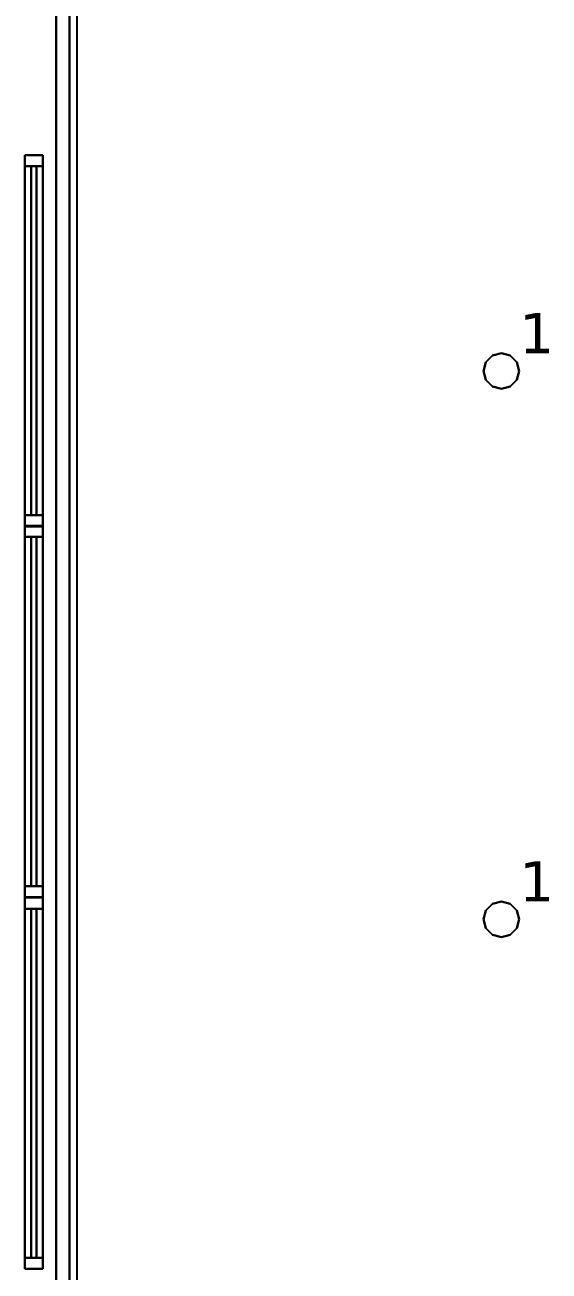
# Model space of a CAD drawing. Header units: inches. Extents: x -0.1 to 35.4, y -0.1 to 18.
# Drawn here: x -0.14 to 2.21, y 5.16 to 10.76 of the extents above; entities that cross this region are included whole.
import ezdxf

# ---------------------------------------------------------------- set-up
doc = ezdxf.new("R2010")
doc.units = ezdxf.units.IN
doc.header["$MEASUREMENT"] = 0
for name, color, linetype, true_color in [('DLX_APERT', 252, 'Continuous', 0x969696), ('DLX_CALC', 3, 'Continuous', 0x00ff00), ('DLX_CONT', 252, 'Continuous', 0x969696), ('DLX_GIRD', 252, 'Continuous', 0x969696), ('DLX_LUM', 40, 'Continuous', 0xffd400), ('DLX_LUMKEY_IDX', 252, 'Continuous', 0x969696)]:
    doc.layers.add(name, color=color, linetype=linetype, true_color=true_color)
doc.styles.add('TableTextStyle', font='')
doc.styles.get('TableTextStyle').set_extended_font_data('VERDANA.TTF')

msp = doc.modelspace()

# ---------------------------------------------------------------- linework, layer by layer
at = {"layer": 'DLX_APERT'}
for points in [[(-0.06, 10.1703, 0), (-0.14, 10.1703, 0)], [(-0.14, 10.1703, 0), (-0.14, 8.5017, 0)], [(-0.06, 10.1703, 0), (-0.14, 10.1703, 0)], [(-0.14, 10.1703, 0), (-0.14, 10.1703, 0)], [(-0.14, 10.1703, 0), (-0.06, 10.1703, 0)], [(-0.14, 8.5017, 0), (-0.14, 10.1703, 0)], [(-0.14, 10.1703, 0), (-0.06, 10.1703, 0)], [(-0.14, 8.5017, 0), (-0.14, 10.1703, 0)], [(-0.14, 10.1703, 0), (-0.14, 10.1703, 0)], [(-0.14, 10.1703, 0), (-0.14, 8.5017, 0)], [(-0.06, 8.5017, 0), (-0.06, 10.1703, 0)], [(-0.06, 10.1703, 0), (-0.06, 10.1703, 0)], [(-0.06, 10.1703, 0), (-0.06, 8.5017, 0)], [(-0.06, 8.5017, 0), (-0.06, 10.1703, 0)], [(-0.06, 10.1703, 0), (-0.06, 10.1703, 0)], [(-0.06, 10.1703, 0), (-0.06, 8.5017, 0)], [(-0.14, 8.5517, 0), (-0.14, 10.1203, 0)], [(-0.14, 10.1203, 0), (-0.14, 10.1203, 0)], [(-0.14, 10.1203, 0), (-0.14, 8.5517, 0)], [(-0.14, 8.5517, 0), (-0.14, 10.1203, 0)], [(-0.14, 10.1203, 0), (-0.1125, 10.1203, 0)], [(-0.1125, 10.1203, 0), (-0.14, 10.1203, 0)], [(-0.14, 10.1203, 0), (-0.14, 10.1203, 0)], [(-0.14, 10.1203, 0), (-0.1125, 10.1203, 0)], [(-0.1125, 10.1203, 0), (-0.14, 10.1203, 0)], [(-0.14, 10.1203, 0), (-0.14, 8.5517, 0)], [(-0.1125, 10.1203, 0), (-0.1125, 8.5517, 0)], [(-0.1125, 8.5517, 0), (-0.1125, 10.1203, 0)], [(-0.1125, 10.1203, 0), (-0.0875, 10.1203, 0)], [(-0.1125, 10.1203, 0), (-0.1125, 10.1203, 0)], [(-0.1125, 10.1203, 0), (-0.1125, 10.1203, 0)], [(-0.1125, 10.1203, 0), (-0.0875, 10.1203, 0)], [(-0.0875, 10.1203, 0), (-0.1125, 10.1203, 0)], [(-0.1125, 8.5517, 0), (-0.1125, 10.1203, 0)], [(-0.1125, 10.1203, 0), (-0.1125, 8.5517, 0)], [(-0.0875, 10.1203, 0), (-0.1125, 10.1203, 0)], [(-0.0875, 10.1203, 0), (-0.1125, 10.1203, 0)], [(-0.1125, 10.1203, 0), (-0.1125, 8.5517, 0)], [(-0.1125, 8.5517, 0), (-0.1125, 10.1203, 0)], [(-0.1125, 10.1203, 0), (-0.1125, 10.1203, 0)], [(-0.1125, 10.1203, 0), (-0.1125, 8.5517, 0)], [(-0.0875, 10.1203, 0), (-0.1125, 10.1203, 0)], [(-0.1125, 10.1203, 0), (-0.1125, 10.1203, 0)], [(-0.1125, 10.1203, 0), (-0.0875, 10.1203, 0)], [(-0.1125, 8.5517, 0), (-0.1125, 10.1203, 0)], [(-0.1125, 10.1203, 0), (-0.0875, 10.1203, 0)], [(-0.0875, 8.5517, 0), (-0.0875, 10.1203, 0)], [(-0.0875, 10.1203, 0), (-0.06, 10.1203, 0)], [(-0.0875, 10.1203, 0), (-0.0875, 10.1203, 0)], [(-0.0875, 10.1203, 0), (-0.06, 10.1203, 0)], [(-0.06, 10.1203, 0), (-0.0875, 10.1203, 0)], [(-0.0875, 10.1203, 0), (-0.0875, 8.5517, 0)], [(-0.06, 10.1203, 0), (-0.0875, 10.1203, 0)], [(-0.0875, 10.1203, 0), (-0.0875, 8.5517, 0)], [(-0.0875, 10.1203, 0), (-0.0875, 10.1203, 0)], [(-0.0875, 8.5517, 0), (-0.0875, 10.1203, 0)], [(-0.0875, 8.5517, 0), (-0.0875, 10.1203, 0)], [(-0.0875, 10.1203, 0), (-0.0875, 10.1203, 0)], [(-0.0875, 10.1203, 0), (-0.0875, 8.5517, 0)], [(-0.0875, 8.5517, 0), (-0.0875, 10.1203, 0)], [(-0.0875, 10.1203, 0), (-0.0875, 10.1203, 0)], [(-0.0875, 10.1203, 0), (-0.0875, 8.5517, 0)], [(-0.06, 8.5517, 0), (-0.06, 10.1203, 0)], [(-0.06, 10.1203, 0), (-0.06, 10.1203, 0)], [(-0.06, 10.1203, 0), (-0.06, 8.5517, 0)], [(-0.06, 10.1203, 0), (-0.06, 8.5517, 0)], [(-0.06, 10.1203, 0), (-0.06, 10.1203, 0)], [(-0.06, 8.5517, 0), (-0.06, 10.1203, 0)], [(-0.14, 8.5517, 0), (-0.14, 8.5517, 0)], [(-0.1125, 8.5517, 0), (-0.14, 8.5517, 0)], [(-0.14, 8.5517, 0), (-0.1125, 8.5517, 0)], [(-0.1125, 8.5517, 0), (-0.14, 8.5517, 0)], [(-0.14, 8.5517, 0), (-0.14, 8.5517, 0)], [(-0.14, 8.5517, 0), (-0.1125, 8.5517, 0)], [(-0.0875, 8.5517, 0), (-0.1125, 8.5517, 0)], [(-0.1125, 8.5517, 0), (-0.0875, 8.5517, 0)], [(-0.1125, 8.5517, 0), (-0.1125, 8.5517, 0)], [(-0.1125, 8.5517, 0), (-0.1125, 8.5517, 0)], [(-0.1125, 8.5517, 0), (-0.0875, 8.5517, 0)], [(-0.0875, 8.5517, 0), (-0.1125, 8.5517, 0)], [(-0.1125, 8.5517, 0), (-0.0875, 8.5517, 0)], [(-0.1125, 8.5517, 0), (-0.1125, 8.5517, 0)], [(-0.0875, 8.5517, 0), (-0.1125, 8.5517, 0)], [(-0.1125, 8.5517, 0), (-0.1125, 8.5517, 0)], [(-0.1125, 8.5517, 0), (-0.0875, 8.5517, 0)], [(-0.0875, 8.5517, 0), (-0.1125, 8.5517, 0)], [(-0.06, 8.5517, 0), (-0.0875, 8.5517, 0)], [(-0.0875, 8.5517, 0), (-0.0875, 8.5517, 0)], [(-0.0875, 8.5517, 0), (-0.06, 8.5517, 0)], [(-0.06, 8.5517, 0), (-0.0875, 8.5517, 0)], [(-0.0875, 8.5517, 0), (-0.06, 8.5517, 0)], [(-0.0875, 8.5517, 0), (-0.0875, 8.5517, 0)], [(-0.0875, 8.5517, 0), (-0.0875, 8.5517, 0)], [(-0.0875, 8.5517, 0), (-0.0875, 8.5517, 0)], [(-0.06, 8.5517, 0), (-0.06, 8.5517, 0)], [(-0.06, 8.5517, 0), (-0.06, 8.5517, 0)], [(-0.06, 8.5043, 0), (-0.14, 8.5043, 0)], [(-0.14, 8.5043, 0), (-0.14, 6.8357, 0)], [(-0.06, 8.5043, 0), (-0.14, 8.5043, 0)], [(-0.14, 8.5043, 0), (-0.14, 8.5043, 0)], [(-0.14, 8.5043, 0), (-0.06, 8.5043, 0)], [(-0.14, 6.8357, 0), (-0.14, 8.5043, 0)], [(-0.14, 8.5043, 0), (-0.06, 8.5043, 0)], [(-0.14, 6.8357, 0), (-0.14, 8.5043, 0)], [(-0.14, 8.5043, 0), (-0.14, 8.5043, 0)], [(-0.14, 8.5043, 0), (-0.14, 6.8357, 0)], [(-0.14, 8.5017, 0), (-0.06, 8.5017, 0)], [(-0.06, 8.5017, 0), (-0.14, 8.5017, 0)], [(-0.06, 8.5017, 0), (-0.14, 8.5017, 0)], [(-0.14, 8.5017, 0), (-0.14, 8.5017, 0)], [(-0.14, 8.5017, 0), (-0.06, 8.5017, 0)], [(-0.14, 8.5017, 0), (-0.14, 8.5017, 0)], [(-0.14, 6.8857, 0), (-0.14, 8.4543, 0)], [(-0.14, 8.4543, 0), (-0.14, 8.4543, 0)], [(-0.14, 8.4543, 0), (-0.14, 6.8857, 0)], [(-0.14, 6.8857, 0), (-0.14, 8.4543, 0)], [(-0.14, 8.4543, 0), (-0.1125, 8.4543, 0)], [(-0.1125, 8.4543, 0), (-0.14, 8.4543, 0)], [(-0.14, 8.4543, 0), (-0.14, 8.4543, 0)], [(-0.14, 8.4543, 0), (-0.1125, 8.4543, 0)], [(-0.1125, 8.4543, 0), (-0.14, 8.4543, 0)], [(-0.14, 8.4543, 0), (-0.14, 6.8857, 0)], [(-0.1125, 8.4543, 0), (-0.1125, 6.8857, 0)], [(-0.1125, 6.8857, 0), (-0.1125, 8.4543, 0)], [(-0.1125, 8.4543, 0), (-0.0875, 8.4543, 0)], [(-0.1125, 8.4543, 0), (-0.1125, 8.4543, 0)], [(-0.1125, 8.4543, 0), (-0.1125, 8.4543, 0)], [(-0.1125, 8.4543, 0), (-0.0875, 8.4543, 0)], [(-0.0875, 8.4543, 0), (-0.1125, 8.4543, 0)], [(-0.1125, 6.8857, 0), (-0.1125, 8.4543, 0)], [(-0.1125, 8.4543, 0), (-0.1125, 6.8857, 0)], [(-0.0875, 8.4543, 0), (-0.1125, 8.4543, 0)], [(-0.0875, 8.4543, 0), (-0.1125, 8.4543, 0)], [(-0.1125, 8.4543, 0), (-0.1125, 6.8857, 0)], [(-0.1125, 6.8857, 0), (-0.1125, 8.4543, 0)], [(-0.1125, 8.4543, 0), (-0.1125, 8.4543, 0)], [(-0.1125, 8.4543, 0), (-0.1125, 6.8857, 0)], [(-0.0875, 8.4543, 0), (-0.1125, 8.4543, 0)], [(-0.1125, 8.4543, 0), (-0.1125, 8.4543, 0)], [(-0.1125, 8.4543, 0), (-0.0875, 8.4543, 0)], [(-0.1125, 6.8857, 0), (-0.1125, 8.4543, 0)], [(-0.1125, 8.4543, 0), (-0.0875, 8.4543, 0)], [(-0.0875, 6.8857, 0), (-0.0875, 8.4543, 0)], [(-0.0875, 8.4543, 0), (-0.06, 8.4543, 0)], [(-0.0875, 8.4543, 0), (-0.0875, 8.4543, 0)], [(-0.0875, 8.4543, 0), (-0.06, 8.4543, 0)], [(-0.06, 8.4543, 0), (-0.0875, 8.4543, 0)], [(-0.0875, 8.4543, 0), (-0.0875, 6.8857, 0)], [(-0.06, 8.4543, 0), (-0.0875, 8.4543, 0)], [(-0.0875, 8.4543, 0), (-0.0875, 6.8857, 0)], [(-0.0875, 8.4543, 0), (-0.0875, 8.4543, 0)], [(-0.0875, 6.8857, 0), (-0.0875, 8.4543, 0)], [(-0.0875, 6.8857, 0), (-0.0875, 8.4543, 0)], [(-0.0875, 8.4543, 0), (-0.0875, 8.4543, 0)], [(-0.0875, 8.4543, 0), (-0.0875, 6.8857, 0)], [(-0.0875, 6.8857, 0), (-0.0875, 8.4543, 0)], [(-0.0875, 8.4543, 0), (-0.0875, 8.4543, 0)], [(-0.0875, 8.4543, 0), (-0.0875, 6.8857, 0)], [(-0.06, 6.8357, 0), (-0.06, 8.5043, 0)], [(-0.06, 8.5043, 0), (-0.06, 8.5043, 0)], [(-0.06, 8.5043, 0), (-0.06, 6.8357, 0)], [(-0.06, 6.8357, 0), (-0.06, 8.5043, 0)], [(-0.06, 8.5043, 0), (-0.06, 8.5043, 0)], [(-0.06, 8.5043, 0), (-0.06, 6.8357, 0)], [(-0.06, 8.5017, 0), (-0.06, 8.5017, 0)], [(-0.06, 8.5017, 0), (-0.06, 8.5017, 0)], [(-0.06, 6.8857, 0), (-0.06, 8.4543, 0)], [(-0.06, 8.4543, 0), (-0.06, 8.4543, 0)], [(-0.06, 8.4543, 0), (-0.06, 6.8857, 0)], [(-0.06, 8.4543, 0), (-0.06, 6.8857, 0)], [(-0.06, 8.4543, 0), (-0.06, 8.4543, 0)], [(-0.06, 6.8857, 0), (-0.06, 8.4543, 0)], [(-0.14, 6.8857, 0), (-0.14, 6.8857, 0)], [(-0.1125, 6.8857, 0), (-0.14, 6.8857, 0)], [(-0.14, 6.8857, 0), (-0.1125, 6.8857, 0)], [(-0.1125, 6.8857, 0), (-0.14, 6.8857, 0)], [(-0.14, 6.8857, 0), (-0.14, 6.8857, 0)], [(-0.14, 6.8857, 0), (-0.1125, 6.8857, 0)], [(-0.14, 6.8357, 0), (-0.06, 6.8357, 0)], [(-0.06, 6.8357, 0), (-0.14, 6.8357, 0)], [(-0.06, 6.8357, 0), (-0.14, 6.8357, 0)], [(-0.14, 6.8357, 0), (-0.14, 6.8357, 0)], [(-0.14, 6.8357, 0), (-0.06, 6.8357, 0)], [(-0.14, 6.8357, 0), (-0.14, 6.8357, 0)], [(-0.06, 6.8343, 0), (-0.14, 6.8343, 0)], [(-0.14, 6.8343, 0), (-0.14, 5.1657, 0)], [(-0.06, 6.8343, 0), (-0.14, 6.8343, 0)], [(-0.14, 6.8343, 0), (-0.14, 6.8343, 0)], [(-0.14, 6.8343, 0), (-0.06, 6.8343, 0)], [(-0.14, 5.1657, 0), (-0.14, 6.8343, 0)], [(-0.14, 6.8343, 0), (-0.06, 6.8343, 0)], [(-0.14, 5.1657, 0), (-0.14, 6.8343, 0)], [(-0.14, 6.8343, 0), (-0.14, 6.8343, 0)], [(-0.14, 6.8343, 0), (-0.14, 5.1657, 0)], [(-0.0875, 6.8857, 0), (-0.1125, 6.8857, 0)], [(-0.1125, 6.8857, 0), (-0.0875, 6.8857, 0)], [(-0.1125, 6.8857, 0), (-0.1125, 6.8857, 0)], [(-0.1125, 6.8857, 0), (-0.1125, 6.8857, 0)], [(-0.1125, 6.8857, 0), (-0.0875, 6.8857, 0)], [(-0.0875, 6.8857, 0), (-0.1125, 6.8857, 0)], [(-0.1125, 6.8857, 0), (-0.0875, 6.8857, 0)], [(-0.1125, 6.8857, 0), (-0.1125, 6.8857, 0)], [(-0.0875, 6.8857, 0), (-0.1125, 6.8857, 0)], [(-0.1125, 6.8857, 0), (-0.1125, 6.8857, 0)], [(-0.1125, 6.8857, 0), (-0.0875, 6.8857, 0)], [(-0.0875, 6.8857, 0), (-0.1125, 6.8857, 0)], [(-0.06, 6.8857, 0), (-0.0875, 6.8857, 0)], [(-0.0875, 6.8857, 0), (-0.0875, 6.8857, 0)], [(-0.0875, 6.8857, 0), (-0.06, 6.8857, 0)], [(-0.06, 6.8857, 0), (-0.0875, 6.8857, 0)], [(-0.0875, 6.8857, 0), (-0.06, 6.8857, 0)], [(-0.0875, 6.8857, 0), (-0.0875, 6.8857, 0)], [(-0.0875, 6.8857, 0), (-0.0875, 6.8857, 0)], [(-0.0875, 6.8857, 0), (-0.0875, 6.8857, 0)], [(-0.06, 6.8857, 0), (-0.06, 6.8857, 0)], [(-0.06, 6.8857, 0), (-0.06, 6.8857, 0)], [(-0.06, 6.8357, 0), (-0.06, 6.8357, 0)], [(-0.06, 6.8357, 0), (-0.06, 6.8357, 0)], [(-0.06, 5.1657, 0), (-0.06, 6.8343, 0)], [(-0.06, 6.8343, 0), (-0.06, 6.8343, 0)], [(-0.06, 6.8343, 0), (-0.06, 5.1657, 0)], [(-0.06, 5.1657, 0), (-0.06, 6.8343, 0)], [(-0.06, 6.8343, 0), (-0.06, 6.8343, 0)], [(-0.06, 6.8343, 0), (-0.06, 5.1657, 0)], [(-0.14, 5.2157, 0), (-0.14, 6.7843, 0)], [(-0.14, 6.7843, 0), (-0.14, 6.7843, 0)], [(-0.14, 6.7843, 0), (-0.14, 5.2157, 0)], [(-0.14, 5.2157, 0), (-0.14, 6.7843, 0)], [(-0.14, 6.7843, 0), (-0.1125, 6.7843, 0)], [(-0.1125, 6.7843, 0), (-0.14, 6.7843, 0)], [(-0.14, 6.7843, 0), (-0.14, 6.7843, 0)], [(-0.14, 6.7843, 0), (-0.1125, 6.7843, 0)], [(-0.1125, 6.7843, 0), (-0.14, 6.7843, 0)], [(-0.14, 6.7843, 0), (-0.14, 5.2157, 0)], [(-0.1125, 6.7843, 0), (-0.1125, 5.2157, 0)], [(-0.1125, 5.2157, 0), (-0.1125, 6.7843, 0)], [(-0.1125, 6.7843, 0), (-0.0875, 6.7843, 0)], [(-0.1125, 6.7843, 0), (-0.1125, 6.7843, 0)], [(-0.1125, 6.7843, 0), (-0.1125, 6.7843, 0)], [(-0.1125, 6.7843, 0), (-0.0875, 6.7843, 0)], [(-0.0875, 6.7843, 0), (-0.1125, 6.7843, 0)], [(-0.1125, 5.2157, 0), (-0.1125, 6.7843, 0)], [(-0.1125, 6.7843, 0), (-0.1125, 5.2157, 0)], [(-0.0875, 6.7843, 0), (-0.1125, 6.7843, 0)], [(-0.0875, 6.7843, 0), (-0.1125, 6.7843, 0)], [(-0.1125, 6.7843, 0), (-0.1125, 5.2157, 0)], [(-0.1125, 5.2157, 0), (-0.1125, 6.7843, 0)], [(-0.1125, 6.7843, 0), (-0.1125, 6.7843, 0)], [(-0.1125, 6.7843, 0), (-0.1125, 5.2157, 0)], [(-0.0875, 6.7843, 0), (-0.1125, 6.7843, 0)], [(-0.1125, 6.7843, 0), (-0.1125, 6.7843, 0)], [(-0.1125, 6.7843, 0), (-0.0875, 6.7843, 0)], [(-0.1125, 5.2157, 0), (-0.1125, 6.7843, 0)], [(-0.1125, 6.7843, 0), (-0.0875, 6.7843, 0)], [(-0.0875, 5.2157, 0), (-0.0875, 6.7843, 0)], [(-0.0875, 6.7843, 0), (-0.06, 6.7843, 0)], [(-0.0875, 6.7843, 0), (-0.0875, 6.7843, 0)], [(-0.0875, 6.7843, 0), (-0.06, 6.7843, 0)], [(-0.06, 6.7843, 0), (-0.0875, 6.7843, 0)], [(-0.0875, 6.7843, 0), (-0.0875, 5.2157, 0)], [(-0.06, 6.7843, 0), (-0.0875, 6.7843, 0)], [(-0.0875, 6.7843, 0), (-0.0875, 5.2157, 0)], [(-0.0875, 6.7843, 0), (-0.0875, 6.7843, 0)], [(-0.0875, 5.2157, 0), (-0.0875, 6.7843, 0)], [(-0.0875, 5.2157, 0), (-0.0875, 6.7843, 0)], [(-0.0875, 6.7843, 0), (-0.0875, 6.7843, 0)], [(-0.0875, 6.7843, 0), (-0.0875, 5.2157, 0)], [(-0.0875, 5.2157, 0), (-0.0875, 6.7843, 0)], [(-0.0875, 6.7843, 0), (-0.0875, 6.7843, 0)], [(-0.0875, 6.7843, 0), (-0.0875, 5.2157, 0)], [(-0.06, 5.2157, 0), (-0.06, 6.7843, 0)], [(-0.06, 6.7843, 0), (-0.06, 6.7843, 0)], [(-0.06, 6.7843, 0), (-0.06, 5.2157, 0)], [(-0.06, 6.7843, 0), (-0.06, 5.2157, 0)], [(-0.06, 6.7843, 0), (-0.06, 6.7843, 0)], [(-0.06, 5.2157, 0), (-0.06, 6.7843, 0)], [(-0.14, 5.2157, 0), (-0.14, 5.2157, 0)], [(-0.1125, 5.2157, 0), (-0.14, 5.2157, 0)], [(-0.14, 5.2157, 0), (-0.1125, 5.2157, 0)], [(-0.1125, 5.2157, 0), (-0.14, 5.2157, 0)], [(-0.14, 5.2157, 0), (-0.14, 5.2157, 0)], [(-0.14, 5.2157, 0), (-0.1125, 5.2157, 0)], [(-0.0875, 5.2157, 0), (-0.1125, 5.2157, 0)], [(-0.1125, 5.2157, 0), (-0.0875, 5.2157, 0)], [(-0.1125, 5.2157, 0), (-0.1125, 5.2157, 0)], [(-0.1125, 5.2157, 0), (-0.1125, 5.2157, 0)], [(-0.1125, 5.2157, 0), (-0.0875, 5.2157, 0)], [(-0.0875, 5.2157, 0), (-0.1125, 5.2157, 0)], [(-0.1125, 5.2157, 0), (-0.0875, 5.2157, 0)], [(-0.1125, 5.2157, 0), (-0.1125, 5.2157, 0)], [(-0.0875, 5.2157, 0), (-0.1125, 5.2157, 0)], [(-0.1125, 5.2157, 0), (-0.1125, 5.2157, 0)], [(-0.1125, 5.2157, 0), (-0.0875, 5.2157, 0)], [(-0.0875, 5.2157, 0), (-0.1125, 5.2157, 0)], [(-0.06, 5.2157, 0), (-0.0875, 5.2157, 0)], [(-0.0875, 5.2157, 0), (-0.0875, 5.2157, 0)], [(-0.0875, 5.2157, 0), (-0.06, 5.2157, 0)], [(-0.06, 5.2157, 0), (-0.0875, 5.2157, 0)], [(-0.0875, 5.2157, 0), (-0.06, 5.2157, 0)], [(-0.0875, 5.2157, 0), (-0.0875, 5.2157, 0)], [(-0.0875, 5.2157, 0), (-0.0875, 5.2157, 0)], [(-0.0875, 5.2157, 0), (-0.0875, 5.2157, 0)], [(-0.06, 5.2157, 0), (-0.06, 5.2157, 0)], [(-0.06, 5.2157, 0), (-0.06, 5.2157, 0)], [(-0.14, 5.1657, 0), (-0.06, 5.1657, 0)], [(-0.06, 5.1657, 0), (-0.14, 5.1657, 0)], [(-0.06, 5.1657, 0), (-0.14, 5.1657, 0)], [(-0.14, 5.1657, 0), (-0.14, 5.1657, 0)], [(-0.14, 5.1657, 0), (-0.06, 5.1657, 0)], [(-0.14, 5.1657, 0), (-0.14, 5.1657, 0)], [(-0.06, 5.1657, 0), (-0.06, 5.1657, 0)], [(-0.06, 5.1657, 0), (-0.06, 5.1657, 0)]]:
    msp.add_polyline3d(points, dxfattribs=at)
at = {"layer": 'DLX_CALC'}
msp.add_polyline3d([(0.0933, 11.0927, 0), (0.0933, 2.8303, 0)], dxfattribs=at)
at = {"layer": 'DLX_CONT'}
for points in [[(0, 11.186, 0), (0, 2.737, 0)], [(0, 2.737, 0), (0, 11.186, 0)], [(0, 2.737, 0), (0, 11.186, 0)], [(0, 11.186, 0), (0, 2.737, 0)], [(0.0933, 11.0927, 0), (0.0933, 2.8303, 0)]]:
    msp.add_polyline3d(points, dxfattribs=at)
at = {"layer": 'DLX_GIRD'}
for points in [[(0, 2.737, 0), (0, 11.186, 0)], [(0, 11.186, 0), (0, 2.737, 0)], [(0, 11.186, 0), (0, 2.737, 0)], [(0, 2.737, 0), (0, 11.186, 0)], [(0.06, 2.797, 0), (0.06, 11.126, 0)], [(0.06, 11.126, 0), (0.06, 2.797, 0)], [(0.06, 2.797, 0), (0.06, 11.126, 0)], [(0.06, 11.126, 0), (0.06, 2.797, 0)]]:
    msp.add_polyline3d(points, dxfattribs=at)
at = {"layer": 'DLX_LUM'}
for points in [[(1.9307, 9.2401, 0), (1.92, 9.2001, 0)], [(1.92, 9.2001, 0), (1.9307, 9.2401, 0)], [(1.92, 9.2001, 0), (1.9307, 9.2401, 0)], [(1.9307, 9.2401, 0), (1.92, 9.2001, 0)], [(1.96, 9.2694, 0), (1.9307, 9.2401, 0)], [(1.9307, 9.2401, 0), (1.96, 9.2694, 0)], [(1.9307, 9.2401, 0), (1.96, 9.2694, 0)], [(1.96, 9.2694, 0), (1.9307, 9.2401, 0)], [(1.9307, 9.2401, 0), (1.9307, 9.2401, 0)], [(1.9307, 9.2401, 0), (1.9307, 9.2401, 0)], [(2, 9.2801, 0), (1.96, 9.2694, 0)], [(1.96, 9.2694, 0), (2, 9.2801, 0)], [(1.96, 9.2694, 0), (2, 9.2801, 0)], [(2, 9.2801, 0), (1.96, 9.2694, 0)], [(1.96, 9.2694, 0), (1.96, 9.2694, 0)], [(1.96, 9.2694, 0), (1.96, 9.2694, 0)], [(2.04, 9.2694, 0), (2, 9.2801, 0)], [(2, 9.2801, 0), (2, 9.2801, 0)], [(2, 9.2801, 0), (2.04, 9.2694, 0)], [(2, 9.2801, 0), (2, 9.2801, 0)], [(2, 9.2801, 0), (2.04, 9.2694, 0)], [(2.04, 9.2694, 0), (2, 9.2801, 0)], [(2.0693, 9.2401, 0), (2.04, 9.2694, 0)], [(2.04, 9.2694, 0), (2.04, 9.2694, 0)], [(2.04, 9.2694, 0), (2.0693, 9.2401, 0)], [(2.04, 9.2694, 0), (2.04, 9.2694, 0)], [(2.04, 9.2694, 0), (2.0693, 9.2401, 0)], [(2.0693, 9.2401, 0), (2.04, 9.2694, 0)], [(2.08, 9.2001, 0), (2.0693, 9.2401, 0)], [(2.0693, 9.2401, 0), (2.0693, 9.2401, 0)], [(2.0693, 9.2401, 0), (2.08, 9.2001, 0)], [(2.0693, 9.2401, 0), (2.0693, 9.2401, 0)], [(2.0693, 9.2401, 0), (2.08, 9.2001, 0)], [(2.08, 9.2001, 0), (2.0693, 9.2401, 0)], [(1.92, 9.2001, 0), (1.92, 9.2001, 0)], [(1.92, 9.2001, 0), (1.9307, 9.1601, 0)], [(1.9307, 9.1601, 0), (1.92, 9.2001, 0)], [(1.92, 9.2001, 0), (1.92, 9.2001, 0)], [(1.9307, 9.1601, 0), (1.92, 9.2001, 0)], [(1.92, 9.2001, 0), (1.9307, 9.1601, 0)], [(2.0693, 9.1601, 0), (2.08, 9.2001, 0)], [(2.08, 9.2001, 0), (2.0693, 9.1601, 0)], [(2.08, 9.2001, 0), (2.0693, 9.1601, 0)], [(2.0693, 9.1601, 0), (2.08, 9.2001, 0)], [(2.08, 9.2001, 0), (2.08, 9.2001, 0)], [(2.08, 9.2001, 0), (2.08, 9.2001, 0)], [(1.9307, 9.1601, 0), (1.9307, 9.1601, 0)], [(1.9307, 9.1601, 0), (1.96, 9.1309, 0)], [(1.96, 9.1309, 0), (1.9307, 9.1601, 0)], [(1.9307, 9.1601, 0), (1.9307, 9.1601, 0)], [(1.96, 9.1309, 0), (1.9307, 9.1601, 0)], [(1.9307, 9.1601, 0), (1.96, 9.1309, 0)], [(1.96, 9.1309, 0), (1.96, 9.1309, 0)], [(1.96, 9.1309, 0), (2, 9.1201, 0)], [(2, 9.1201, 0), (1.96, 9.1309, 0)], [(1.96, 9.1309, 0), (1.96, 9.1309, 0)], [(2, 9.1201, 0), (1.96, 9.1309, 0)], [(1.96, 9.1309, 0), (2, 9.1201, 0)], [(2, 9.1201, 0), (2.04, 9.1309, 0)], [(2.04, 9.1309, 0), (2, 9.1201, 0)], [(2.04, 9.1309, 0), (2, 9.1201, 0)], [(2, 9.1201, 0), (2.04, 9.1309, 0)], [(2.04, 9.1309, 0), (2.0693, 9.1601, 0)], [(2.0693, 9.1601, 0), (2.04, 9.1309, 0)], [(2.0693, 9.1601, 0), (2.04, 9.1309, 0)], [(2.04, 9.1309, 0), (2.0693, 9.1601, 0)], [(2.04, 9.1309, 0), (2.04, 9.1309, 0)], [(2.04, 9.1309, 0), (2.04, 9.1309, 0)], [(2.0693, 9.1601, 0), (2.0693, 9.1601, 0)], [(2.0693, 9.1601, 0), (2.0693, 9.1601, 0)], [(2, 9.1201, 0), (2, 9.1201, 0)], [(2, 9.1201, 0), (2, 9.1201, 0)], [(1.9307, 6.7768, 0), (1.92, 6.7368, 0)], [(1.92, 6.7368, 0), (1.9307, 6.7768, 0)], [(1.92, 6.7368, 0), (1.9307, 6.7768, 0)], [(1.9307, 6.7768, 0), (1.92, 6.7368, 0)], [(1.96, 6.806, 0), (1.9307, 6.7768, 0)], [(1.9307, 6.7768, 0), (1.96, 6.806, 0)], [(1.9307, 6.7768, 0), (1.96, 6.806, 0)], [(1.96, 6.806, 0), (1.9307, 6.7768, 0)], [(1.9307, 6.7768, 0), (1.9307, 6.7768, 0)], [(1.9307, 6.7768, 0), (1.9307, 6.7768, 0)], [(2, 6.8168, 0), (1.96, 6.806, 0)], [(1.96, 6.806, 0), (2, 6.8168, 0)], [(1.96, 6.806, 0), (2, 6.8168, 0)], [(2, 6.8168, 0), (1.96, 6.806, 0)], [(1.96, 6.806, 0), (1.96, 6.806, 0)], [(1.96, 6.806, 0), (1.96, 6.806, 0)], [(2.04, 6.806, 0), (2, 6.8168, 0)], [(2, 6.8168, 0), (2, 6.8168, 0)], [(2, 6.8168, 0), (2.04, 6.806, 0)], [(2, 6.8168, 0), (2, 6.8168, 0)], [(2, 6.8168, 0), (2.04, 6.806, 0)], [(2.04, 6.806, 0), (2, 6.8168, 0)], [(2.0693, 6.7768, 0), (2.04, 6.806, 0)], [(2.04, 6.806, 0), (2.04, 6.806, 0)], [(2.04, 6.806, 0), (2.0693, 6.7768, 0)], [(2.04, 6.806, 0), (2.04, 6.806, 0)], [(2.04, 6.806, 0), (2.0693, 6.7768, 0)], [(2.0693, 6.7768, 0), (2.04, 6.806, 0)], [(2.08, 6.7368, 0), (2.0693, 6.7768, 0)], [(2.0693, 6.7768, 0), (2.0693, 6.7768, 0)], [(2.0693, 6.7768, 0), (2.08, 6.7368, 0)], [(2.0693, 6.7768, 0), (2.0693, 6.7768, 0)], [(2.0693, 6.7768, 0), (2.08, 6.7368, 0)], [(2.08, 6.7368, 0), (2.0693, 6.7768, 0)], [(1.92, 6.7368, 0), (1.92, 6.7368, 0)], [(1.92, 6.7368, 0), (1.9307, 6.6968, 0)], [(1.9307, 6.6968, 0), (1.92, 6.7368, 0)], [(1.92, 6.7368, 0), (1.92, 6.7368, 0)], [(1.9307, 6.6968, 0), (1.92, 6.7368, 0)], [(1.92, 6.7368, 0), (1.9307, 6.6968, 0)], [(2.0693, 6.6968, 0), (2.08, 6.7368, 0)], [(2.08, 6.7368, 0), (2.0693, 6.6968, 0)], [(2.08, 6.7368, 0), (2.0693, 6.6968, 0)], [(2.0693, 6.6968, 0), (2.08, 6.7368, 0)], [(2.08, 6.7368, 0), (2.08, 6.7368, 0)], [(2.08, 6.7368, 0), (2.08, 6.7368, 0)], [(1.9307, 6.6968, 0), (1.9307, 6.6968, 0)], [(1.9307, 6.6968, 0), (1.96, 6.6675, 0)], [(1.96, 6.6675, 0), (1.9307, 6.6968, 0)], [(1.9307, 6.6968, 0), (1.9307, 6.6968, 0)], [(1.96, 6.6675, 0), (1.9307, 6.6968, 0)], [(1.9307, 6.6968, 0), (1.96, 6.6675, 0)], [(1.96, 6.6675, 0), (1.96, 6.6675, 0)], [(1.96, 6.6675, 0), (2, 6.6568, 0)], [(2, 6.6568, 0), (1.96, 6.6675, 0)], [(1.96, 6.6675, 0), (1.96, 6.6675, 0)], [(2, 6.6568, 0), (1.96, 6.6675, 0)], [(1.96, 6.6675, 0), (2, 6.6568, 0)], [(2, 6.6568, 0), (2.04, 6.6675, 0)], [(2.04, 6.6675, 0), (2, 6.6568, 0)], [(2.04, 6.6675, 0), (2, 6.6568, 0)], [(2, 6.6568, 0), (2.04, 6.6675, 0)], [(2.04, 6.6675, 0), (2.0693, 6.6968, 0)], [(2.0693, 6.6968, 0), (2.04, 6.6675, 0)], [(2.0693, 6.6968, 0), (2.04, 6.6675, 0)], [(2.04, 6.6675, 0), (2.0693, 6.6968, 0)], [(2.04, 6.6675, 0), (2.04, 6.6675, 0)], [(2.04, 6.6675, 0), (2.04, 6.6675, 0)], [(2.0693, 6.6968, 0), (2.0693, 6.6968, 0)], [(2.0693, 6.6968, 0), (2.0693, 6.6968, 0)], [(2, 6.6568, 0), (2, 6.6568, 0)], [(2, 6.6568, 0), (2, 6.6568, 0)]]:
    msp.add_polyline3d(points, dxfattribs=at)

# ---------------------------------------------------------------- texts
at = {"layer": 'DLX_LUMKEY_IDX', "style": 'TableTextStyle'}
for p in [(2.08, 9.2801), (2.08, 6.8168)]:
    msp.add_text('1', height=0.18, dxfattribs=at).set_placement(p)

doc.saveas('drawing.dxf')
